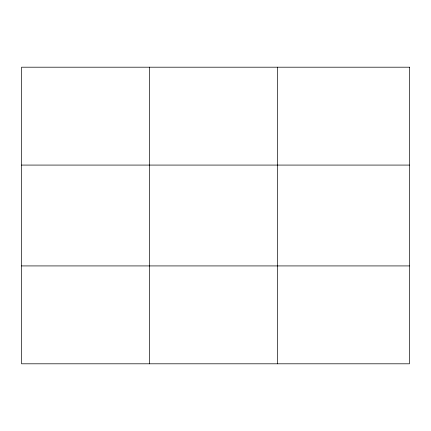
<?xml version="1.0" encoding="UTF-8"?>
<svg xmlns="http://www.w3.org/2000/svg" width="431" height="431" viewBox="0 0 431 431"><rect width="100%" height="100%" fill="white"/><g stroke="black" fill="none" stroke-linecap="round" stroke-linejoin="round"><path stroke-width="0.65" d="M149.557 363.802L149.557 67.198M277.564 363.802L277.564 67.198M21.55 165.078L409.45 165.078M21.55 265.922L409.45 265.922M409.45 67.198L409.45 363.802L21.55 363.802L21.55 67.198L409.45 67.198"/></g></svg>
